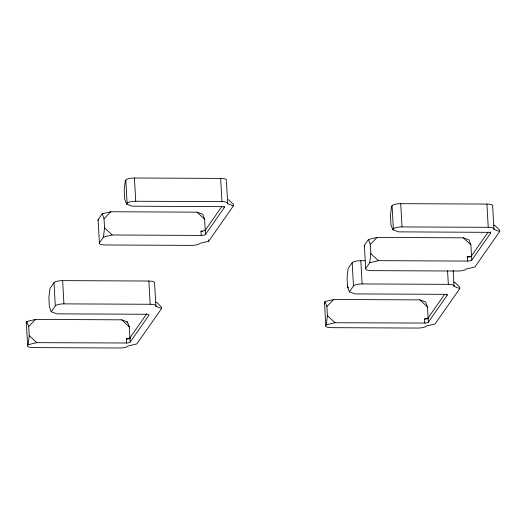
<?xml version="1.0" encoding="UTF-8"?>
<svg xmlns="http://www.w3.org/2000/svg" width="526" height="526" viewBox="0 0 526 526"><rect width="100%" height="100%" fill="white"/><g stroke="black" fill="none" stroke-linecap="round" stroke-linejoin="round"><path stroke-width="0.79" d="M155.657 302.148L157.09 302.674L161.548 307.072L161.627 308.479L136.832 343.912L128.199 345.957A7.338 2.038 -3.2 0 1 119.566 347.995L33.342 347.607A7.338 2.038 -3.2 0 1 27.608 345.497L28.161 344.708L29.219 335.595L28.706 326.442L26.859 321.471L35.498 319.433L121.716 319.821L127.456 321.925L129.297 326.896L129.968 338.869M226.436 181.292L227.456 199.512L228.889 200.038L233.347 204.436L233.426 205.844L208.638 241.283L199.998 243.321A7.338 2.038 -3.2 0 1 191.365 245.366L105.141 244.971A7.338 2.038 -3.2 0 1 99.407 242.867L103.484 237.035L104.542 227.922L104.03 218.763L102.189 213.799L110.822 211.754L197.046 212.149L202.78 214.253L204.621 219.224L205.245 230.395M453.839 282.212L455.273 282.738L459.731 287.137L459.809 288.544L435.015 323.983L426.382 326.021A7.338 2.038 -3.2 0 1 417.743 328.06L331.525 327.672A7.338 2.038 -3.2 0 1 325.791 325.561L326.344 324.772L327.396 315.659L326.883 306.507L325.042 301.536L333.675 299.498L419.899 299.886L425.633 301.99L427.48 306.96L428.105 318.131M493.73 225.187L495.163 225.713L499.621 230.112L499.7 231.519L474.906 266.958L466.273 268.996A7.338 2.038 -3.2 0 1 457.64 271.035L371.415 270.647A7.338 2.038 -3.2 0 1 365.682 268.543L369.758 262.711L370.817 253.591L370.304 244.439L368.463 239.468L377.096 237.43L463.321 237.824L469.054 239.928L470.895 244.899L471.52 256.07M26.3 323.056A7.338 2.038 -3.2 0 1 26.307 322.26L26.859 321.471M161.627 308.479L155.893 306.369L154.591 283.133A7.338 2.038 -3.2 0 0 148.858 281.029L62.633 280.634A7.338 2.038 -3.2 0 0 54 282.679L49.924 288.511L48.865 297.624L49.378 306.776L51.219 311.747L56.953 313.851L146.05 314.259A3.669 1.019 -3.2 0 1 148.917 315.311L130.211 342.051A3.669 1.019 -3.2 0 1 127.325 342.998L36.794 342.669L28.161 344.708M98.099 220.427A7.338 2.038 -3.2 0 1 98.106 219.631L102.189 213.799M226.39 180.503A7.338 2.038 -3.2 0 0 220.657 178.393L134.432 178.005A7.338 2.038 -3.2 0 0 125.799 180.043L125.247 180.832L124.189 189.952L124.701 199.104L126.549 204.075L132.282 206.179L222.695 206.665A3.669 1.019 -3.2 0 1 224.247 207.638L205.535 234.379A3.669 1.019 -3.2 0 1 201.215 235.398L112.123 234.997L103.484 237.035M51.219 311.747L55.302 305.915L54 282.679M126.549 204.075L127.101 203.279L125.799 180.043M126.897 322.721L127.456 321.925M126.608 343.077L126.371 338.849L127.088 338.777A3.669 1.019 -3.2 0 0 129.975 337.83L146.813 313.759M205.535 234.379L205.298 230.151L221.67 206.751M324.483 303.121A7.338 2.038 -3.2 0 1 324.489 302.325L325.042 301.536M364.919 260.718L360.816 260.699A7.338 2.038 -3.2 0 0 352.183 262.744L348.1 268.576L347.048 277.689L347.555 286.841L349.402 291.812L355.135 293.916L444.233 294.323A3.669 1.019 -3.2 0 1 447.1 295.375L428.388 322.116A3.669 1.019 -3.2 0 1 425.501 323.063L334.977 322.734L326.344 324.772M364.373 246.096A7.338 2.038 -3.2 0 1 364.38 245.3L368.463 239.468M499.7 231.519L493.967 229.415L492.665 206.172A7.338 2.038 -3.2 0 0 486.931 204.068L400.707 203.68A7.338 2.038 -3.2 0 0 392.074 205.719L391.522 206.508L390.463 215.621L390.976 224.78L392.817 229.744L398.557 231.854L488.97 232.341A3.669 1.019 -3.2 0 1 490.521 233.307L471.809 260.054A3.669 1.019 -3.2 0 1 467.489 261.074L378.398 260.666L369.758 262.711M349.402 291.812L353.479 285.98L352.183 262.744M392.817 229.744L393.376 228.955L392.074 205.719M424.791 323.142L424.554 318.914L425.264 318.841A3.669 1.019 -3.2 0 0 428.157 317.895L444.523 294.494M471.809 260.054L471.572 255.827L487.944 232.426M104.03 218.763L110.822 211.754M28.706 326.442L35.498 319.433M370.304 244.439L377.096 237.43M326.883 306.507L333.675 299.498M127.101 203.279A7.338 2.038 -3.2 0 1 135.734 201.241L221.959 201.636A7.338 2.038 -3.2 0 1 227.692 203.74L233.426 205.844M393.376 228.955A7.338 2.038 -3.2 0 1 402.009 226.916L488.233 227.304A7.338 2.038 -3.2 0 1 493.967 229.415M201.215 235.398L200.978 231.177L202.418 231.184M467.489 261.074L467.252 256.846L470.849 256.866M353.479 285.98A7.338 2.038 -3.2 0 1 362.118 283.941L448.336 284.329A7.338 2.038 -3.2 0 1 454.07 286.44L459.809 288.544M55.302 305.915A7.338 2.038 -3.2 0 1 63.935 303.877L150.16 304.265A7.338 2.038 -3.2 0 1 155.893 306.369M424.554 318.914L427.428 318.927M126.371 338.849L129.245 338.862M463.321 237.824L470.895 244.899M370.817 253.591L378.398 260.666M419.899 299.886L427.48 306.96M347.555 286.841L348.725 287.932M327.396 315.659L334.977 322.734M197.046 212.149L204.621 219.224M104.542 227.922L112.123 234.997M121.716 319.821L129.297 326.896M29.219 335.595L36.794 342.669M490.442 231.9L490.521 233.307M486.931 204.068L488.233 227.304M453.169 270.331L454.07 286.44M447.573 270.706L448.336 284.329M447.021 293.968L447.1 295.375M428.157 317.895L428.388 322.116M400.707 203.68L402.009 226.916M364.38 245.3L365.682 268.543M360.816 260.699L362.118 283.941M324.489 302.325L325.791 325.561M227.495 200.215L227.692 203.74M224.168 206.225L224.247 207.638M220.657 178.393L221.959 201.636M208.559 239.876L208.638 241.283M148.858 281.029L150.16 304.265M134.432 178.005L135.734 201.241M129.975 337.83L130.211 342.051M98.106 219.631L99.407 242.867M62.633 280.634L63.935 303.877M26.307 322.26L27.608 345.497M205.298 230.151A3.669 1.019 -3.2 0 1 200.978 231.177M471.572 255.827A3.669 1.019 -3.2 0 1 467.252 256.846"/></g></svg>
